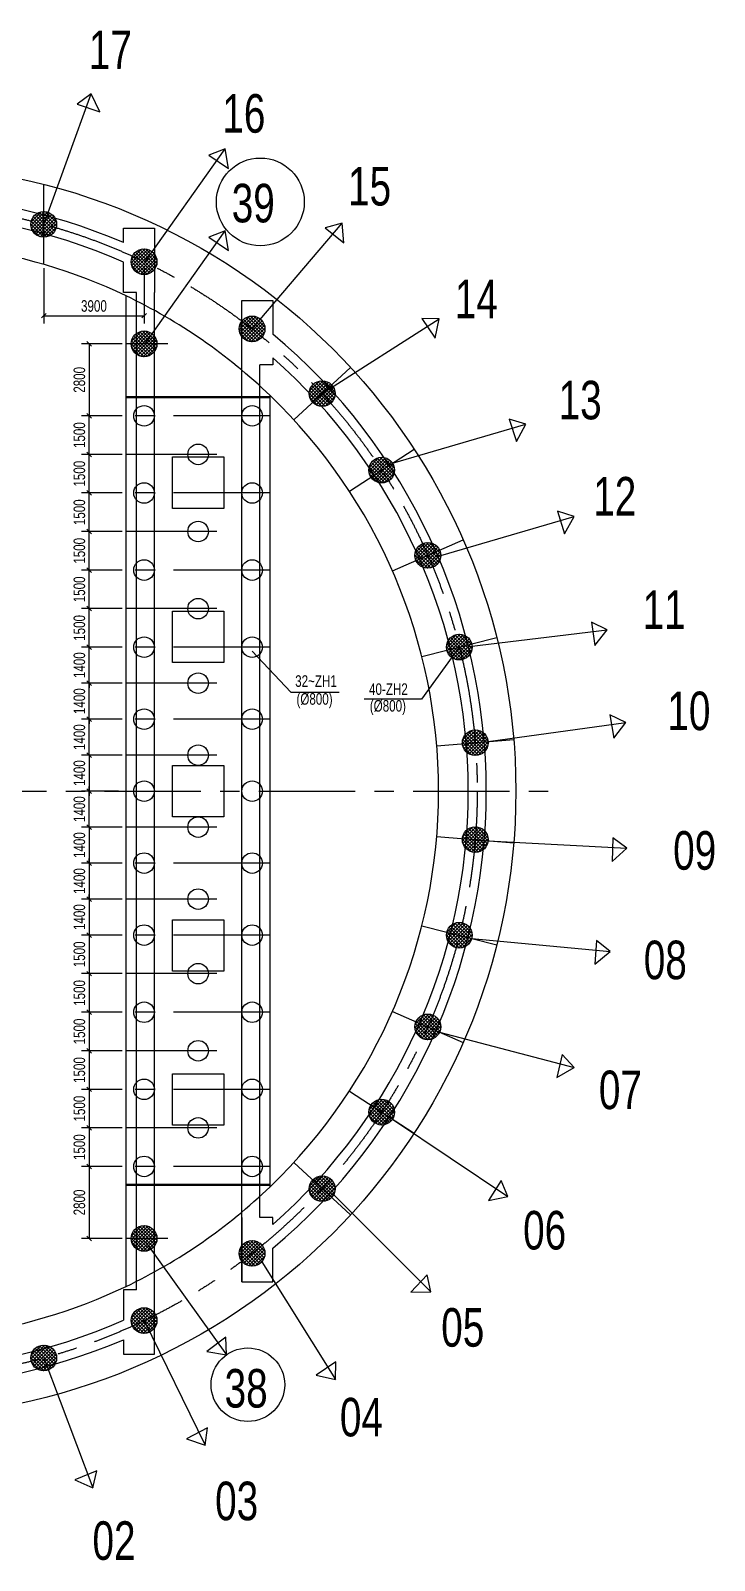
# Model space of a CAD drawing. Extents: x 878294 to 2409453, y -112941 to -40192.
# Drawn here: x 1037102 to 1054821, y -94644 to -54970 of the extents above; entities that cross this region are included whole.
import ezdxf

# ---------------------------------------------------------------- set-up
doc = ezdxf.new("R2010")
doc.units = 0
doc.header["$LTSCALE"] = 2000
doc.header["$MEASUREMENT"] = 0
doc.linetypes.add('CENTER', pattern=[2, 1.25, -0.25, 0.25, -0.25])
doc.layers.get('0').update_dxf_attribs({"linetype": 'CONTINUOUS'})
doc.layers.get('DEFPOINTS').update_dxf_attribs({"linetype": 'CONTINUOUS'})
for name, color, linetype in [('1', 3, 'CONTINUOUS'), ('6', 1, 'CONTINUOUS'), ('S_01', 3, 'CONTINUOUS'), ('S_02', 151, 'CENTER'), ('S_02_AXIS', 151, 'CENTER'), ('S_04', 2, 'CONTINUOUS'), ('S_05_DIMS', 7, 'CONTINUOUS'), ('S_07', 6, 'CONTINUOUS')]:
    doc.layers.add(name, color=color, linetype=linetype)
doc.layers.add('Not print layer', color=11, linetype='CONTINUOUS', plot=False)
doc.styles.add('KS', font='kstxt.shx', dxfattribs={"width": 0.75, "bigfont": 'kshz.shx'})
doc.dimstyles.new('KSDIM1.5', dxfattribs={"dimtxt": 300, "dimasz": 120, "dimexe": 200, "dimexo": 100, "dimgap": 100, "dimtad": 1, "dimdec": 0, "dimlfac": 1.5, "dimzin": 14, "dimdsep": 46, "dimtxsty": 'KS', "dimblk": 'ARCHTICK', "dimblk1": 'OBLIQUE', "dimblk2": 'OBLIQUE', "dimsah": 1, "dimcen": -900, "dimclrd": 7, "dimclre": 7, "dimclrt": 2, "dimadec": 0, "dimazin": 0, "dimtfac": 1, "dimtdec": 0, "dimtix": 1, "dimtmove": 2, "dimatfit": 2, "dimfxl": 200, "dimtolj": 1, "dimtzin": 14, "dimlwd": -3, "dimarcsym": 0})

# ---------------------------------------------------------------- blocks, each defined once
blk = doc.blocks.new('_Oblique')
at = {"color": 0, "linetype": 'ByBlock', "lineweight": -2}
blk.add_line((-0.5, -0.5), (0.5, 0.5), dxfattribs=at)
blk = doc.blocks.new('*D191')
at = {"layer": 'DEFPOINTS', "color": 0, "transparency": 16777216}
for p in [(1039576, -63094), (1038617, -64961), (1039576, -64961)]:
    blk.add_point(p, dxfattribs=at)
at = {"layer": 'S_05_DIMS', "color": 7, "lineweight": -2, "transparency": 16777216}
for p, q in [((1039476, -63094), (1038417, -63094)), ((1039476, -64961), (1038417, -64961))]:
    blk.add_line(p, q, dxfattribs=at)
at = {"layer": 'S_05_DIMS', "color": 7, "lineweight": -3, "transparency": 16777216}
blk.add_line((1038617, -63094), (1038617, -64961), dxfattribs=at)
at = {"layer": 'S_05_DIMS', "color": 7, "lineweight": -3, "transparency": 16777216, "xscale": 120, "yscale": 120, "zscale": 120}
for p, rotation in [((1038617, -63094), 90), ((1038617, -64961), 270)]:
    blk.add_blockref('_Oblique', p, dxfattribs=dict(at, rotation=rotation))
at = {"layer": 'S_05_DIMS', "color": 2, "transparency": 16777216, "insert": (1038367, -64027), "char_height": 300, "attachment_point": 5, "rotation": 90, "style": 'KS'}
blk.add_mtext('\\A1;2800', dxfattribs=at)
blk = doc.blocks.new('_ArchTick')
at = {"color": 0, "linetype": 'ByBlock', "const_width": 0.3}
blk.add_lwpolyline([(-0.5, -0.5), (0.5, 0.5)], dxfattribs=at)
blk = doc.blocks.new('*D192')
at = {"layer": 'DEFPOINTS', "color": 0, "transparency": 16777216}
for p in [(1039576, -84427), (1038617, -86294), (1039576, -86294)]:
    blk.add_point(p, dxfattribs=at)
at = {"layer": 'S_05_DIMS', "color": 7, "lineweight": -2, "transparency": 16777216}
for p, q in [((1039476, -84427), (1038417, -84427)), ((1039476, -86294), (1038417, -86294))]:
    blk.add_line(p, q, dxfattribs=at)
at = {"layer": 'S_05_DIMS', "color": 7, "lineweight": -3, "transparency": 16777216}
blk.add_line((1038617, -84427), (1038617, -86294), dxfattribs=at)
at = {"layer": 'S_05_DIMS', "color": 7, "lineweight": -3, "transparency": 16777216, "xscale": 120, "yscale": 120, "zscale": 120}
for p, rotation in [((1038617, -84427), 90), ((1038617, -86294), 270)]:
    blk.add_blockref('_Oblique', p, dxfattribs=dict(at, rotation=rotation))
at = {"layer": 'S_05_DIMS', "color": 2, "transparency": 16777216, "insert": (1038367, -85361), "char_height": 300, "attachment_point": 5, "rotation": 90, "style": 'KS'}
blk.add_mtext('\\A1;2800', dxfattribs=at)
blk = doc.blocks.new('*D193')
at = {"layer": 'DEFPOINTS', "color": 0, "transparency": 16777216}
for p in [(1038617, -74694), (1039476, -74694), (1039576, -75627)]:
    blk.add_point(p, dxfattribs=at)
at = {"layer": 'S_05_DIMS', "color": 7, "lineweight": -3, "transparency": 16777216}
for p, q in [((1038617, -74694), (1038617, -74574)), ((1038617, -75627), (1038617, -74694)), ((1038617, -75627), (1038617, -75747))]:
    blk.add_line(p, q, dxfattribs=at)
at = {"layer": 'S_05_DIMS', "color": 7, "lineweight": -2, "transparency": 16777216}
for p, q in [((1039376, -74694), (1038417, -74694)), ((1039476, -75627), (1038417, -75627))]:
    blk.add_line(p, q, dxfattribs=at)
at = {"layer": 'S_05_DIMS', "color": 7, "lineweight": -3, "transparency": 16777216, "xscale": 120, "yscale": 120, "zscale": 120}
for p, rotation in [((1038617, -74694), 270), ((1038617, -75627), 90)]:
    blk.add_blockref('_Oblique', p, dxfattribs=dict(at, rotation=rotation))
at = {"layer": 'S_05_DIMS', "color": 2, "transparency": 16777216, "insert": (1038367, -75161), "char_height": 300, "attachment_point": 5, "rotation": 90, "style": 'KS'}
blk.add_mtext('\\A1;1400', dxfattribs=at)
blk = doc.blocks.new('*D194')
at = {"layer": 'DEFPOINTS', "color": 0, "transparency": 16777216}
for p in [(1039576, -75627), (1038617, -76561), (1039576, -76561)]:
    blk.add_point(p, dxfattribs=at)
at = {"layer": 'S_05_DIMS', "color": 7, "lineweight": -2, "transparency": 16777216}
for p, q in [((1039476, -75627), (1038417, -75627)), ((1039476, -76561), (1038417, -76561))]:
    blk.add_line(p, q, dxfattribs=at)
at = {"layer": 'S_05_DIMS', "color": 7, "lineweight": -3, "transparency": 16777216}
for p, q in [((1038617, -75627), (1038617, -75507)), ((1038617, -75627), (1038617, -76561)), ((1038617, -76561), (1038617, -76681))]:
    blk.add_line(p, q, dxfattribs=at)
at = {"layer": 'S_05_DIMS', "color": 7, "lineweight": -3, "transparency": 16777216, "xscale": 120, "yscale": 120, "zscale": 120}
for p, rotation in [((1038617, -75627), 270), ((1038617, -76561), 90)]:
    blk.add_blockref('_Oblique', p, dxfattribs=dict(at, rotation=rotation))
at = {"layer": 'S_05_DIMS', "color": 2, "transparency": 16777216, "insert": (1038367, -76094), "char_height": 300, "attachment_point": 5, "rotation": 90, "style": 'KS'}
blk.add_mtext('\\A1;1400', dxfattribs=at)
blk = doc.blocks.new('*D195')
at = {"layer": 'DEFPOINTS', "color": 0, "transparency": 16777216}
for p in [(1039576, -76561), (1038617, -77494), (1039576, -77494)]:
    blk.add_point(p, dxfattribs=at)
at = {"layer": 'S_05_DIMS', "color": 7, "lineweight": -2, "transparency": 16777216}
for p, q in [((1039476, -76561), (1038417, -76561)), ((1039476, -77494), (1038417, -77494))]:
    blk.add_line(p, q, dxfattribs=at)
at = {"layer": 'S_05_DIMS', "color": 7, "lineweight": -3, "transparency": 16777216}
for p, q in [((1038617, -76561), (1038617, -76441)), ((1038617, -76561), (1038617, -77494)), ((1038617, -77494), (1038617, -77614))]:
    blk.add_line(p, q, dxfattribs=at)
at = {"layer": 'S_05_DIMS', "color": 7, "lineweight": -3, "transparency": 16777216, "xscale": 120, "yscale": 120, "zscale": 120}
for p, rotation in [((1038617, -76561), 270), ((1038617, -77494), 90)]:
    blk.add_blockref('_Oblique', p, dxfattribs=dict(at, rotation=rotation))
at = {"layer": 'S_05_DIMS', "color": 2, "transparency": 16777216, "insert": (1038367, -77027), "char_height": 300, "attachment_point": 5, "rotation": 90, "style": 'KS'}
blk.add_mtext('\\A1;1400', dxfattribs=at)
blk = doc.blocks.new('*D196')
at = {"layer": 'DEFPOINTS', "color": 0, "transparency": 16777216}
for p in [(1039576, -77494), (1038617, -78427), (1039576, -78427)]:
    blk.add_point(p, dxfattribs=at)
at = {"layer": 'S_05_DIMS', "color": 7, "lineweight": -2, "transparency": 16777216}
for p, q in [((1039476, -77494), (1038417, -77494)), ((1039476, -78427), (1038417, -78427))]:
    blk.add_line(p, q, dxfattribs=at)
at = {"layer": 'S_05_DIMS', "color": 7, "lineweight": -3, "transparency": 16777216}
for p, q in [((1038617, -77494), (1038617, -77374)), ((1038617, -77494), (1038617, -78427)), ((1038617, -78427), (1038617, -78547))]:
    blk.add_line(p, q, dxfattribs=at)
at = {"layer": 'S_05_DIMS', "color": 7, "lineweight": -3, "transparency": 16777216, "xscale": 120, "yscale": 120, "zscale": 120}
for p, rotation in [((1038617, -77494), 270), ((1038617, -78427), 90)]:
    blk.add_blockref('_Oblique', p, dxfattribs=dict(at, rotation=rotation))
at = {"layer": 'S_05_DIMS', "color": 2, "transparency": 16777216, "insert": (1038367, -77961), "char_height": 300, "attachment_point": 5, "rotation": 90, "style": 'KS'}
blk.add_mtext('\\A1;1400', dxfattribs=at)
blk = doc.blocks.new('*D197')
at = {"layer": 'DEFPOINTS', "color": 0, "transparency": 16777216}
for p in [(1039576, -78427), (1038617, -79427), (1039576, -79427)]:
    blk.add_point(p, dxfattribs=at)
at = {"layer": 'S_05_DIMS', "color": 7, "lineweight": -2, "transparency": 16777216}
for p, q in [((1039476, -78427), (1038417, -78427)), ((1039476, -79427), (1038417, -79427))]:
    blk.add_line(p, q, dxfattribs=at)
at = {"layer": 'S_05_DIMS', "color": 7, "lineweight": -3, "transparency": 16777216}
blk.add_line((1038617, -78427), (1038617, -79427), dxfattribs=at)
at = {"layer": 'S_05_DIMS', "color": 7, "lineweight": -3, "transparency": 16777216, "xscale": 120, "yscale": 120, "zscale": 120}
for p, rotation in [((1038617, -78427), 90), ((1038617, -79427), 270)]:
    blk.add_blockref('_Oblique', p, dxfattribs=dict(at, rotation=rotation))
at = {"layer": 'S_05_DIMS', "color": 2, "transparency": 16777216, "insert": (1038367, -78927), "char_height": 300, "attachment_point": 5, "rotation": 90, "style": 'KS'}
blk.add_mtext('\\A1;1500', dxfattribs=at)
blk = doc.blocks.new('*D198')
at = {"layer": 'DEFPOINTS', "color": 0, "transparency": 16777216}
for p in [(1039576, -79427), (1038617, -80427), (1039576, -80427)]:
    blk.add_point(p, dxfattribs=at)
at = {"layer": 'S_05_DIMS', "color": 7, "lineweight": -2, "transparency": 16777216}
for p, q in [((1039476, -79427), (1038417, -79427)), ((1039476, -80427), (1038417, -80427))]:
    blk.add_line(p, q, dxfattribs=at)
at = {"layer": 'S_05_DIMS', "color": 7, "lineweight": -3, "transparency": 16777216}
blk.add_line((1038617, -79427), (1038617, -80427), dxfattribs=at)
at = {"layer": 'S_05_DIMS', "color": 7, "lineweight": -3, "transparency": 16777216, "xscale": 120, "yscale": 120, "zscale": 120}
for p, rotation in [((1038617, -79427), 90), ((1038617, -80427), 270)]:
    blk.add_blockref('_Oblique', p, dxfattribs=dict(at, rotation=rotation))
at = {"layer": 'S_05_DIMS', "color": 2, "transparency": 16777216, "insert": (1038367, -79927), "char_height": 300, "attachment_point": 5, "rotation": 90, "style": 'KS'}
blk.add_mtext('\\A1;1500', dxfattribs=at)
blk = doc.blocks.new('*D199')
at = {"layer": 'DEFPOINTS', "color": 0, "transparency": 16777216}
for p in [(1039576, -80427), (1038617, -81427), (1039576, -81427)]:
    blk.add_point(p, dxfattribs=at)
at = {"layer": 'S_05_DIMS', "color": 7, "lineweight": -2, "transparency": 16777216}
for p, q in [((1039476, -80427), (1038417, -80427)), ((1039476, -81427), (1038417, -81427))]:
    blk.add_line(p, q, dxfattribs=at)
at = {"layer": 'S_05_DIMS', "color": 7, "lineweight": -3, "transparency": 16777216}
blk.add_line((1038617, -80427), (1038617, -81427), dxfattribs=at)
at = {"layer": 'S_05_DIMS', "color": 7, "lineweight": -3, "transparency": 16777216, "xscale": 120, "yscale": 120, "zscale": 120}
for p, rotation in [((1038617, -80427), 90), ((1038617, -81427), 270)]:
    blk.add_blockref('_Oblique', p, dxfattribs=dict(at, rotation=rotation))
at = {"layer": 'S_05_DIMS', "color": 2, "transparency": 16777216, "insert": (1038367, -80927), "char_height": 300, "attachment_point": 5, "rotation": 90, "style": 'KS'}
blk.add_mtext('\\A1;1500', dxfattribs=at)
blk = doc.blocks.new('*D200')
at = {"layer": 'DEFPOINTS', "color": 0, "transparency": 16777216}
for p in [(1039576, -81427), (1038617, -82427), (1039576, -82427)]:
    blk.add_point(p, dxfattribs=at)
at = {"layer": 'S_05_DIMS', "color": 7, "lineweight": -2, "transparency": 16777216}
for p, q in [((1039476, -81427), (1038417, -81427)), ((1039476, -82427), (1038417, -82427))]:
    blk.add_line(p, q, dxfattribs=at)
at = {"layer": 'S_05_DIMS', "color": 7, "lineweight": -3, "transparency": 16777216}
blk.add_line((1038617, -81427), (1038617, -82427), dxfattribs=at)
at = {"layer": 'S_05_DIMS', "color": 7, "lineweight": -3, "transparency": 16777216, "xscale": 120, "yscale": 120, "zscale": 120}
for p, rotation in [((1038617, -81427), 90), ((1038617, -82427), 270)]:
    blk.add_blockref('_Oblique', p, dxfattribs=dict(at, rotation=rotation))
at = {"layer": 'S_05_DIMS', "color": 2, "transparency": 16777216, "insert": (1038367, -81927), "char_height": 300, "attachment_point": 5, "rotation": 90, "style": 'KS'}
blk.add_mtext('\\A1;1500', dxfattribs=at)
blk = doc.blocks.new('*D201')
at = {"layer": 'DEFPOINTS', "color": 0, "transparency": 16777216}
for p in [(1039576, -82427), (1038617, -83427), (1039576, -83427)]:
    blk.add_point(p, dxfattribs=at)
at = {"layer": 'S_05_DIMS', "color": 7, "lineweight": -2, "transparency": 16777216}
for p, q in [((1039476, -82427), (1038417, -82427)), ((1039476, -83427), (1038417, -83427))]:
    blk.add_line(p, q, dxfattribs=at)
at = {"layer": 'S_05_DIMS', "color": 7, "lineweight": -3, "transparency": 16777216}
blk.add_line((1038617, -82427), (1038617, -83427), dxfattribs=at)
at = {"layer": 'S_05_DIMS', "color": 7, "lineweight": -3, "transparency": 16777216, "xscale": 120, "yscale": 120, "zscale": 120}
for p, rotation in [((1038617, -82427), 90), ((1038617, -83427), 270)]:
    blk.add_blockref('_Oblique', p, dxfattribs=dict(at, rotation=rotation))
at = {"layer": 'S_05_DIMS', "color": 2, "transparency": 16777216, "insert": (1038367, -82927), "char_height": 300, "attachment_point": 5, "rotation": 90, "style": 'KS'}
blk.add_mtext('\\A1;1500', dxfattribs=at)
blk = doc.blocks.new('*D202')
at = {"layer": 'DEFPOINTS', "color": 0, "transparency": 16777216}
for p in [(1039576, -83427), (1038617, -84427), (1039576, -84427)]:
    blk.add_point(p, dxfattribs=at)
at = {"layer": 'S_05_DIMS', "color": 7, "lineweight": -2, "transparency": 16777216}
for p, q in [((1039476, -83427), (1038417, -83427)), ((1039476, -84427), (1038417, -84427))]:
    blk.add_line(p, q, dxfattribs=at)
at = {"layer": 'S_05_DIMS', "color": 7, "lineweight": -3, "transparency": 16777216}
blk.add_line((1038617, -83427), (1038617, -84427), dxfattribs=at)
at = {"layer": 'S_05_DIMS', "color": 7, "lineweight": -3, "transparency": 16777216, "xscale": 120, "yscale": 120, "zscale": 120}
for p, rotation in [((1038617, -83427), 90), ((1038617, -84427), 270)]:
    blk.add_blockref('_Oblique', p, dxfattribs=dict(at, rotation=rotation))
at = {"layer": 'S_05_DIMS', "color": 2, "transparency": 16777216, "insert": (1038367, -83927), "char_height": 300, "attachment_point": 5, "rotation": 90, "style": 'KS'}
blk.add_mtext('\\A1;1500', dxfattribs=at)
blk = doc.blocks.new('*D150')
at = {"layer": 'DEFPOINTS', "color": 0, "transparency": 16777216}
for p in [(1039576, -73761), (1038617, -74694), (1039476, -74694)]:
    blk.add_point(p, dxfattribs=at)
at = {"layer": 'S_05_DIMS', "color": 7, "lineweight": -2, "transparency": 16777216}
for p, q in [((1039476, -73761), (1038417, -73761)), ((1039376, -74694), (1038417, -74694))]:
    blk.add_line(p, q, dxfattribs=at)
at = {"layer": 'S_05_DIMS', "color": 7, "lineweight": -3, "transparency": 16777216}
for p, q in [((1038617, -73761), (1038617, -73641)), ((1038617, -73761), (1038617, -74694)), ((1038617, -74694), (1038617, -74814))]:
    blk.add_line(p, q, dxfattribs=at)
at = {"layer": 'S_05_DIMS', "color": 7, "lineweight": -3, "transparency": 16777216, "xscale": 120, "yscale": 120, "zscale": 120}
for p, rotation in [((1038617, -73761), 270), ((1038617, -74694), 90)]:
    blk.add_blockref('_Oblique', p, dxfattribs=dict(at, rotation=rotation))
at = {"layer": 'S_05_DIMS', "color": 2, "transparency": 16777216, "insert": (1038367, -74227), "char_height": 300, "attachment_point": 5, "rotation": 90, "style": 'KS'}
blk.add_mtext('\\A1;1400', dxfattribs=at)
blk = doc.blocks.new('*D151')
at = {"layer": 'DEFPOINTS', "color": 0, "transparency": 16777216}
for p in [(1038617, -72827), (1039576, -72827), (1039576, -73761)]:
    blk.add_point(p, dxfattribs=at)
at = {"layer": 'S_05_DIMS', "color": 7, "lineweight": -2, "transparency": 16777216}
for p, q in [((1039476, -72827), (1038417, -72827)), ((1039476, -73761), (1038417, -73761))]:
    blk.add_line(p, q, dxfattribs=at)
at = {"layer": 'S_05_DIMS', "color": 7, "lineweight": -3, "transparency": 16777216}
for p, q in [((1038617, -72827), (1038617, -72707)), ((1038617, -73761), (1038617, -72827)), ((1038617, -73761), (1038617, -73881))]:
    blk.add_line(p, q, dxfattribs=at)
at = {"layer": 'S_05_DIMS', "color": 7, "lineweight": -3, "transparency": 16777216, "xscale": 120, "yscale": 120, "zscale": 120}
for p, rotation in [((1038617, -72827), 270), ((1038617, -73761), 90)]:
    blk.add_blockref('_Oblique', p, dxfattribs=dict(at, rotation=rotation))
at = {"layer": 'S_05_DIMS', "color": 2, "transparency": 16777216, "insert": (1038367, -73294), "char_height": 300, "attachment_point": 5, "rotation": 90, "style": 'KS'}
blk.add_mtext('\\A1;1400', dxfattribs=at)
blk = doc.blocks.new('*D152')
at = {"layer": 'DEFPOINTS', "color": 0, "transparency": 16777216}
for p in [(1038617, -71894), (1039576, -71894), (1039576, -72827)]:
    blk.add_point(p, dxfattribs=at)
at = {"layer": 'S_05_DIMS', "color": 7, "lineweight": -3, "transparency": 16777216}
for p, q in [((1038617, -71894), (1038617, -71774)), ((1038617, -72827), (1038617, -71894)), ((1038617, -72827), (1038617, -72947))]:
    blk.add_line(p, q, dxfattribs=at)
at = {"layer": 'S_05_DIMS', "color": 7, "lineweight": -2, "transparency": 16777216}
for p, q in [((1039476, -71894), (1038417, -71894)), ((1039476, -72827), (1038417, -72827))]:
    blk.add_line(p, q, dxfattribs=at)
at = {"layer": 'S_05_DIMS', "color": 7, "lineweight": -3, "transparency": 16777216, "xscale": 120, "yscale": 120, "zscale": 120}
for p, rotation in [((1038617, -71894), 270), ((1038617, -72827), 90)]:
    blk.add_blockref('_Oblique', p, dxfattribs=dict(at, rotation=rotation))
at = {"layer": 'S_05_DIMS', "color": 2, "transparency": 16777216, "insert": (1038367, -72361), "char_height": 300, "attachment_point": 5, "rotation": 90, "style": 'KS'}
blk.add_mtext('\\A1;1400', dxfattribs=at)
blk = doc.blocks.new('*D153')
at = {"layer": 'DEFPOINTS', "color": 0, "transparency": 16777216}
for p in [(1038617, -70961), (1039576, -70961), (1039576, -71894)]:
    blk.add_point(p, dxfattribs=at)
at = {"layer": 'S_05_DIMS', "color": 7, "lineweight": -2, "transparency": 16777216}
for p, q in [((1039476, -70961), (1038417, -70961)), ((1039476, -71894), (1038417, -71894))]:
    blk.add_line(p, q, dxfattribs=at)
at = {"layer": 'S_05_DIMS', "color": 7, "lineweight": -3, "transparency": 16777216}
for p, q in [((1038617, -70961), (1038617, -70841)), ((1038617, -71894), (1038617, -70961)), ((1038617, -71894), (1038617, -72014))]:
    blk.add_line(p, q, dxfattribs=at)
at = {"layer": 'S_05_DIMS', "color": 7, "lineweight": -3, "transparency": 16777216, "xscale": 120, "yscale": 120, "zscale": 120}
for p, rotation in [((1038617, -70961), 270), ((1038617, -71894), 90)]:
    blk.add_blockref('_Oblique', p, dxfattribs=dict(at, rotation=rotation))
at = {"layer": 'S_05_DIMS', "color": 2, "transparency": 16777216, "insert": (1038367, -71427), "char_height": 300, "attachment_point": 5, "rotation": 90, "style": 'KS'}
blk.add_mtext('\\A1;1400', dxfattribs=at)
blk = doc.blocks.new('*D154')
at = {"layer": 'DEFPOINTS', "color": 0, "transparency": 16777216}
for p in [(1038617, -69961), (1039576, -69961), (1039576, -70961)]:
    blk.add_point(p, dxfattribs=at)
at = {"layer": 'S_05_DIMS', "color": 7, "lineweight": -2, "transparency": 16777216}
for p, q in [((1039476, -69961), (1038417, -69961)), ((1039476, -70961), (1038417, -70961))]:
    blk.add_line(p, q, dxfattribs=at)
at = {"layer": 'S_05_DIMS', "color": 7, "lineweight": -3, "transparency": 16777216}
blk.add_line((1038617, -70961), (1038617, -69961), dxfattribs=at)
at = {"layer": 'S_05_DIMS', "color": 7, "lineweight": -3, "transparency": 16777216, "xscale": 120, "yscale": 120, "zscale": 120}
for p, rotation in [((1038617, -69961), 90), ((1038617, -70961), 270)]:
    blk.add_blockref('_Oblique', p, dxfattribs=dict(at, rotation=rotation))
at = {"layer": 'S_05_DIMS', "color": 2, "transparency": 16777216, "insert": (1038367, -70461), "char_height": 300, "attachment_point": 5, "rotation": 90, "style": 'KS'}
blk.add_mtext('\\A1;1500', dxfattribs=at)
blk = doc.blocks.new('*D155')
at = {"layer": 'DEFPOINTS', "color": 0, "transparency": 16777216}
for p in [(1038617, -68961), (1039576, -68961), (1039576, -69961)]:
    blk.add_point(p, dxfattribs=at)
at = {"layer": 'S_05_DIMS', "color": 7, "lineweight": -2, "transparency": 16777216}
for p, q in [((1039476, -68961), (1038417, -68961)), ((1039476, -69961), (1038417, -69961))]:
    blk.add_line(p, q, dxfattribs=at)
at = {"layer": 'S_05_DIMS', "color": 7, "lineweight": -3, "transparency": 16777216}
blk.add_line((1038617, -69961), (1038617, -68961), dxfattribs=at)
at = {"layer": 'S_05_DIMS', "color": 7, "lineweight": -3, "transparency": 16777216, "xscale": 120, "yscale": 120, "zscale": 120}
for p, rotation in [((1038617, -68961), 90), ((1038617, -69961), 270)]:
    blk.add_blockref('_Oblique', p, dxfattribs=dict(at, rotation=rotation))
at = {"layer": 'S_05_DIMS', "color": 2, "transparency": 16777216, "insert": (1038367, -69461), "char_height": 300, "attachment_point": 5, "rotation": 90, "style": 'KS'}
blk.add_mtext('\\A1;1500', dxfattribs=at)
blk = doc.blocks.new('*D156')
at = {"layer": 'DEFPOINTS', "color": 0, "transparency": 16777216}
for p in [(1038617, -67961), (1039576, -67961), (1039576, -68961)]:
    blk.add_point(p, dxfattribs=at)
at = {"layer": 'S_05_DIMS', "color": 7, "lineweight": -2, "transparency": 16777216}
for p, q in [((1039476, -67961), (1038417, -67961)), ((1039476, -68961), (1038417, -68961))]:
    blk.add_line(p, q, dxfattribs=at)
at = {"layer": 'S_05_DIMS', "color": 7, "lineweight": -3, "transparency": 16777216}
blk.add_line((1038617, -68961), (1038617, -67961), dxfattribs=at)
at = {"layer": 'S_05_DIMS', "color": 7, "lineweight": -3, "transparency": 16777216, "xscale": 120, "yscale": 120, "zscale": 120}
for p, rotation in [((1038617, -67961), 90), ((1038617, -68961), 270)]:
    blk.add_blockref('_Oblique', p, dxfattribs=dict(at, rotation=rotation))
at = {"layer": 'S_05_DIMS', "color": 2, "transparency": 16777216, "insert": (1038367, -68461), "char_height": 300, "attachment_point": 5, "rotation": 90, "style": 'KS'}
blk.add_mtext('\\A1;1500', dxfattribs=at)
blk = doc.blocks.new('*D157')
at = {"layer": 'DEFPOINTS', "color": 0, "transparency": 16777216}
for p in [(1038617, -66961), (1039576, -66961), (1039576, -67961)]:
    blk.add_point(p, dxfattribs=at)
at = {"layer": 'S_05_DIMS', "color": 7, "lineweight": -2, "transparency": 16777216}
for p, q in [((1039476, -66961), (1038417, -66961)), ((1039476, -67961), (1038417, -67961))]:
    blk.add_line(p, q, dxfattribs=at)
at = {"layer": 'S_05_DIMS', "color": 7, "lineweight": -3, "transparency": 16777216}
blk.add_line((1038617, -67961), (1038617, -66961), dxfattribs=at)
at = {"layer": 'S_05_DIMS', "color": 7, "lineweight": -3, "transparency": 16777216, "xscale": 120, "yscale": 120, "zscale": 120}
for p, rotation in [((1038617, -66961), 90), ((1038617, -67961), 270)]:
    blk.add_blockref('_Oblique', p, dxfattribs=dict(at, rotation=rotation))
at = {"layer": 'S_05_DIMS', "color": 2, "transparency": 16777216, "insert": (1038367, -67461), "char_height": 300, "attachment_point": 5, "rotation": 90, "style": 'KS'}
blk.add_mtext('\\A1;1500', dxfattribs=at)
blk = doc.blocks.new('*D158')
at = {"layer": 'DEFPOINTS', "color": 0, "transparency": 16777216}
for p in [(1038617, -65961), (1039576, -65961), (1039576, -66961)]:
    blk.add_point(p, dxfattribs=at)
at = {"layer": 'S_05_DIMS', "color": 7, "lineweight": -2, "transparency": 16777216}
for p, q in [((1039476, -65961), (1038417, -65961)), ((1039476, -66961), (1038417, -66961))]:
    blk.add_line(p, q, dxfattribs=at)
at = {"layer": 'S_05_DIMS', "color": 7, "lineweight": -3, "transparency": 16777216}
blk.add_line((1038617, -66961), (1038617, -65961), dxfattribs=at)
at = {"layer": 'S_05_DIMS', "color": 7, "lineweight": -3, "transparency": 16777216, "xscale": 120, "yscale": 120, "zscale": 120}
for p, rotation in [((1038617, -65961), 90), ((1038617, -66961), 270)]:
    blk.add_blockref('_Oblique', p, dxfattribs=dict(at, rotation=rotation))
at = {"layer": 'S_05_DIMS', "color": 2, "transparency": 16777216, "insert": (1038367, -66461), "char_height": 300, "attachment_point": 5, "rotation": 90, "style": 'KS'}
blk.add_mtext('\\A1;1500', dxfattribs=at)
blk = doc.blocks.new('*D159')
at = {"layer": 'DEFPOINTS', "color": 0, "transparency": 16777216}
for p in [(1038617, -64961), (1039576, -64961), (1039576, -65961)]:
    blk.add_point(p, dxfattribs=at)
at = {"layer": 'S_05_DIMS', "color": 7, "lineweight": -2, "transparency": 16777216}
for p, q in [((1039476, -64961), (1038417, -64961)), ((1039476, -65961), (1038417, -65961))]:
    blk.add_line(p, q, dxfattribs=at)
at = {"layer": 'S_05_DIMS', "color": 7, "lineweight": -3, "transparency": 16777216}
blk.add_line((1038617, -65961), (1038617, -64961), dxfattribs=at)
at = {"layer": 'S_05_DIMS', "color": 7, "lineweight": -3, "transparency": 16777216, "xscale": 120, "yscale": 120, "zscale": 120}
for p, rotation in [((1038617, -64961), 90), ((1038617, -65961), 270)]:
    blk.add_blockref('_Oblique', p, dxfattribs=dict(at, rotation=rotation))
at = {"layer": 'S_05_DIMS', "color": 2, "transparency": 16777216, "insert": (1038367, -65461), "char_height": 300, "attachment_point": 5, "rotation": 90, "style": 'KS'}
blk.add_mtext('\\A1;1500', dxfattribs=at)
blk = doc.blocks.new('*D161')
at = {"layer": 'DEFPOINTS', "color": 0, "transparency": 16777216}
for p in [(1037443, -61034), (1040043, -61034), (1040043, -62363)]:
    blk.add_point(p, dxfattribs=at)
at = {"layer": 'S_05_DIMS', "color": 7, "lineweight": -2, "transparency": 16777216}
for p, q in [((1037443, -61134), (1037443, -62563)), ((1040043, -61134), (1040043, -62563))]:
    blk.add_line(p, q, dxfattribs=at)
at = {"layer": 'S_05_DIMS', "color": 7, "lineweight": -3, "transparency": 16777216}
blk.add_line((1037443, -62363), (1040043, -62363), dxfattribs=at)
at = {"layer": 'S_05_DIMS', "color": 7, "lineweight": -3, "transparency": 16777216, "xscale": 120, "yscale": 120, "zscale": 120, "rotation": 180}
blk.add_blockref('_Oblique', (1037443, -62363), dxfattribs=at)
at = {"layer": 'S_05_DIMS', "color": 7, "lineweight": -3, "transparency": 16777216, "xscale": 120, "yscale": 120, "zscale": 120}
blk.add_blockref('_Oblique', (1040043, -62363), dxfattribs=at)
at = {"layer": 'S_05_DIMS', "color": 2, "transparency": 16777216, "insert": (1038743, -62113), "char_height": 300, "attachment_point": 5, "style": 'KS'}
blk.add_mtext('\\A1;3900', dxfattribs=at)

msp = doc.modelspace()

# ---------------------------------------------------------------- hatches: boundary and pattern name
at = {"layer": 'S_07'}
h = msp.add_hatch(dxfattribs=at)
h.set_pattern_fill('ANSI37', color=256, scale=500, style=0)
h.set_pattern_definition([(45, (432856.857, 3232.97), (-44.194174, 44.194174), []), (135, (432856.857, 3232.97), (-44.194174, -44.194174), [])])
edge = h.paths.add_edge_path()
edge.add_arc((1037442.52, -59997.65), 333.33, 0, 360)
h = msp.add_hatch(dxfattribs=at)
h.set_pattern_fill('ANSI37', color=256, scale=500, style=0)
h.set_pattern_definition([(45, (435456.857, 2266.04), (-44.194174, 44.194174), []), (135, (435456.857, 2266.04), (-44.194174, -44.194174), [])])
edge = h.paths.add_edge_path()
edge.add_arc((1040042.52, -60964.58), 333.33, 0, 360)
h = msp.add_hatch(dxfattribs=at)
h.set_pattern_fill('ANSI37', color=256, scale=500, style=0)
h.set_pattern_definition([(45, (438256.857, 523.97), (-44.194174, 44.194174), []), (135, (438256.857, 523.97), (-44.194174, -44.194174), [])])
edge = h.paths.add_edge_path()
edge.add_arc((1042842.52, -62706.65), 333.33, 0, 360)
h = msp.add_hatch(dxfattribs=at)
h.set_pattern_fill('ANSI37', color=256, scale=500, style=0)
h.set_pattern_definition([(45, (435456.857, 136.71), (-44.194174, 44.194174), []), (135, (435456.857, 136.71), (-44.194174, -44.194174), [])])
edge = h.paths.add_edge_path()
edge.add_arc((1040042.52, -63093.91), 333.33, 0, 360)
h = msp.add_hatch(dxfattribs=at)
h.set_pattern_fill('ANSI37', color=256, scale=500, style=0)
h.set_pattern_definition([(45, (440071.52, -1153.79), (-44.194174, 44.194174), []), (135, (440071.52, -1153.79), (-44.194174, -44.194174), [])])
edge = h.paths.add_edge_path()
edge.add_arc((1044657.18, -64384.41), 333.33, 0, 360)
h = msp.add_hatch(dxfattribs=at)
h.set_pattern_fill('ANSI37', color=256, scale=500, style=0)
h.set_pattern_definition([(45, (441614.173, -3138.31), (-44.194174, 44.194174), []), (135, (441614.173, -3138.31), (-44.194174, -44.194174), [])])
edge = h.paths.add_edge_path()
edge.add_arc((1046199.84, -66368.93), 333.33, 0, 360)
h = msp.add_hatch(dxfattribs=at)
h.set_pattern_fill('ANSI37', color=256, scale=500, style=0)
h.set_pattern_definition([(45, (442809.49, -5349.49), (-44.194174, 44.194174), []), (135, (442809.49, -5349.49), (-44.194174, -44.194174), [])])
edge = h.paths.add_edge_path()
edge.add_arc((1047395.15, -68580.11), 333.33, 0, 360)
h = msp.add_hatch(dxfattribs=at)
h.set_pattern_fill('ANSI37', color=256, scale=500, style=0)
h.set_pattern_definition([(45, (443624.916, -7727.13), (-44.194174, 44.194174), []), (135, (443624.916, -7727.13), (-44.194174, -44.194174), [])])
edge = h.paths.add_edge_path()
edge.add_arc((1048210.58, -70957.75), 333.33, 0, 360)
h = msp.add_hatch(dxfattribs=at)
h.set_pattern_fill('ANSI37', color=256, scale=500, style=0)
h.set_pattern_definition([(45, (444038.26, -10206.5), (-44.194174, 44.194174), []), (135, (444038.26, -10206.5), (-44.194174, -44.194174), [])])
edge = h.paths.add_edge_path()
edge.add_arc((1048623.92, -73437.12), 333.33, 0, 360)
h = msp.add_hatch(dxfattribs=at)
h.set_pattern_fill('ANSI37', color=256, scale=500, style=0)
h.set_pattern_definition([(45, (444038.26, -12720.08), (-44.194174, 44.194174), []), (135, (444038.26, -12720.08), (-44.194174, -44.194174), [])])
edge = h.paths.add_edge_path()
edge.add_arc((1048623.92, -75950.7), 333.33, 0, 360)
h = msp.add_hatch(dxfattribs=at)
h.set_pattern_fill('ANSI37', color=256, scale=500, style=0)
h.set_pattern_definition([(45, (443624.916, -15199.45), (-44.194174, 44.194174), []), (135, (443624.916, -15199.45), (-44.194174, -44.194174), [])])
edge = h.paths.add_edge_path()
edge.add_arc((1048210.58, -78430.06), 333.33, 0, 360)
h = msp.add_hatch(dxfattribs=at)
h.set_pattern_fill('ANSI37', color=256, scale=500, style=0)
h.set_pattern_definition([(45, (442809.49, -17577.09), (-44.194174, 44.194174), []), (135, (442809.49, -17577.09), (-44.194174, -44.194174), [])])
edge = h.paths.add_edge_path()
edge.add_arc((1047395.15, -80807.71), 333.33, 0, 360)
h = msp.add_hatch(dxfattribs=at)
h.set_pattern_fill('ANSI37', color=256, scale=500, style=0)
h.set_pattern_definition([(45, (441614.17, -19788.27), (-44.194174, 44.194174), []), (135, (441614.17, -19788.27), (-44.194174, -44.194174), [])])
edge = h.paths.add_edge_path()
edge.add_arc((1046199.84, -83018.89), 333.33, 0, 360)
h = msp.add_hatch(dxfattribs=at)
h.set_pattern_fill('ANSI37', color=256, scale=500, style=0)
h.set_pattern_definition([(45, (440071.52, -21772.79), (-44.194174, 44.194174), []), (135, (440071.52, -21772.79), (-44.194174, -44.194174), [])])
edge = h.paths.add_edge_path()
edge.add_arc((1044657.18, -85003.41), 333.33, 0, 360)
h = msp.add_hatch(dxfattribs=at)
h.set_pattern_fill('ANSI37', color=256, scale=500, style=0)
h.set_pattern_definition([(45, (435456.857, -23063.29), (-44.194174, 44.194174), []), (135, (435456.857, -23063.29), (-44.194174, -44.194174), [])])
edge = h.paths.add_edge_path()
edge.add_arc((1040042.52, -86293.91), 333.33, 0, 360)
h = msp.add_hatch(dxfattribs=at)
h.set_pattern_fill('ANSI37', color=256, scale=500, style=0)
h.set_pattern_definition([(45, (438256.857, -23450.55), (-44.194174, 44.194174), []), (135, (438256.857, -23450.55), (-44.194174, -44.194174), [])])
edge = h.paths.add_edge_path()
edge.add_arc((1042842.52, -86681.17), 333.33, 0, 360)
h = msp.add_hatch(dxfattribs=at)
h.set_pattern_fill('ANSI37', color=256, scale=500, style=0)
h.set_pattern_definition([(45, (435456.857, -25192.62), (-44.194174, 44.194174), []), (135, (435456.857, -25192.62), (-44.194174, -44.194174), [])])
edge = h.paths.add_edge_path()
edge.add_arc((1040042.52, -88423.24), 333.33, 0, 360)
h = msp.add_hatch(dxfattribs=at)
h.set_pattern_fill('ANSI37', color=256, scale=500, style=0)
h.set_pattern_definition([(45, (432856.857, -26162.08), (-44.194174, 44.194174), []), (135, (432856.857, -26162.08), (-44.194174, -44.194174), [])])
edge = h.paths.add_edge_path()
edge.add_arc((1037442.52, -89392.7), 333.33, 0, 360)

# ---------------------------------------------------------------- linework, layer by layer
at = {"layer": '1'}
for centre in [(1044657.18, -64384.41), (1046199.84, -66368.93), (1047395.15, -68580.11), (1048210.58, -70957.75), (1048623.92, -73437.12), (1048623.92, -75950.7), (1048210.58, -78430.06), (1047395.15, -80807.71), (1046199.84, -83018.89), (1044657.18, -85003.41)]:
    msp.add_circle(centre, 333.33, dxfattribs=at)
at = {"layer": '6'}
for centre in [(1040042.52, -64960.57), (1042842.52, -64960.57), (1041442.52, -65960.57), (1040042.52, -66960.57), (1042842.52, -66960.57), (1041442.52, -67960.57), (1040042.52, -68960.57), (1042842.52, -68960.57), (1041442.52, -69960.57), (1040042.52, -70960.57), (1042842.52, -70960.57), (1041442.52, -71893.91), (1040042.52, -72827.24), (1042842.52, -72827.24), (1041442.52, -73760.57), (1040042.52, -74693.91), (1042842.52, -74693.91), (1041442.52, -75627.24), (1040042.52, -76560.57), (1042842.52, -76560.57), (1041442.52, -77493.91), (1040042.52, -78427.24), (1042842.52, -78427.24), (1041442.52, -79427.24), (1040042.52, -80427.24), (1042842.52, -80427.24), (1041442.52, -81427.24), (1040042.52, -82427.24), (1042842.52, -82427.24), (1041442.52, -83427.24), (1040042.52, -84427.24), (1042842.52, -84427.24)]:
    msp.add_circle(centre, 266.67, dxfattribs=at)
at = {"layer": 'Not print layer', "lineweight": -2}
for p, q in [((1039575.86, -87537.97), (1039575.86, -61849.84)), ((1039842.52, -87625.16), (1039842.52, -61762.66)), ((1040309.19, -87625.16), (1040309.19, -61762.66)), ((1042575.86, -87418.9), (1042575.86, -62026.53)), ((1043042.52, -85752.24), (1043042.52, -63635.58)), ((1043309.19, -64467.24), (1039575.86, -64467.24)), ((1043309.19, -64493.91), (1039575.86, -64493.91)), ((1043309.19, -84952.4), (1043309.19, -64435.41)), ((1043309.19, -84893.91), (1039575.86, -84893.91)), ((1043309.19, -84920.57), (1039575.86, -84920.57))]:
    msp.add_line(p, q, dxfattribs=at)
at = {"layer": 'Not print layer'}
for points in [[(1039509.19, -60466.7), (1039509.19, -60095.99), (1040309.19, -60095.99), (1040309.19, -61762.66)], [(1039842.52, -61762.66), (1039509.19, -61762.66), (1039509.19, -60975.47)], [(1042575.86, -63635.58), (1042575.86, -61968.91), (1043375.86, -61968.91), (1043375.86, -62838.67)], [(1043375.86, -63454.29), (1043375.86, -63635.58), (1043042.52, -63635.58)], [(1042575.86, -85752.24), (1042575.86, -87418.9), (1043375.86, -87418.9), (1043375.86, -86549.15)], [(1043375.86, -85933.52), (1043375.86, -85752.24), (1043042.52, -85752.24)], [(1039842.52, -87625.16), (1039509.19, -87625.16), (1039509.19, -88412.35)], [(1039509.19, -88921.11), (1039509.19, -89291.82), (1040309.19, -89291.82), (1040309.19, -87625.16)]]:
    msp.add_lwpolyline(points, dxfattribs=at)
at = {"layer": 'Not print layer', "lineweight": -2}
for points in [[(1042109.19, -67360.57), (1040775.86, -67360.57), (1040775.86, -66027.24), (1042109.19, -66027.24)], [(1042109.19, -71360.57), (1040775.86, -71360.57), (1040775.86, -70027.24), (1042109.19, -70027.24)], [(1042109.19, -75360.57), (1040775.86, -75360.57), (1040775.86, -74027.24), (1042109.19, -74027.24)], [(1042109.19, -79360.57), (1040775.86, -79360.57), (1040775.86, -78027.24), (1042109.19, -78027.24)], [(1042109.19, -83360.57), (1040775.86, -83360.57), (1040775.86, -82027.24), (1042109.19, -82027.24)]]:
    msp.add_lwpolyline(points, close=True, dxfattribs=at)
at = {"layer": 'Not print layer'}
msp.add_circle((1033442.52, -74693.91), 16233.33, dxfattribs=at)
for radius, start, end in [(15466.67, 66.905963, 113.094037), (15000, 66.143682, 113.856318), (14233.33, 64.474462, 82.464091), (14233.33, 46.115376, 64.474462), (15466.67, 309.959157, 50.040843), (15000, 311.469573, 48.530427), (14233.33, 313.884624, 46.115376), (14233.33, 295.525538, 313.884624), (14233.33, 277.535909, 295.525538), (15000, 246.143682, 293.856318), (15466.67, 246.905963, 293.094037)]:
    msp.add_arc((1033442.52, -74693.91), radius, start, end, dxfattribs=at)
at = {"layer": 'S_01'}
for centre in [(1037442.52, -59995.12), (1040042.52, -60964.58), (1042842.52, -62706.65), (1040042.52, -63093.91), (1040042.52, -86293.91), (1042842.52, -86681.17), (1040042.52, -88423.24), (1037442.52, -89392.7)]:
    msp.add_circle(centre, 333.33, dxfattribs=at)
at = {"layer": 'S_02'}
for p, q in [((1037442.52, -61034.19), (1037442.52, -58961.1)), ((1043920.99, -65061.18), (1045393.38, -63707.63)), ((1045362.38, -66915.42), (1047037.3, -65822.43)), ((1046479.23, -68981.45), (1048311.08, -68178.76)), ((1047241.13, -71203.01), (1049180.04, -70712.49)), ((1047627.33, -73519.62), (1049620.51, -73354.61)), ((1047627.33, -75868.2), (1049620.51, -76033.2)), ((1047241.13, -78184.8), (1049180.04, -78675.33)), ((1046479.23, -80406.36), (1048311.08, -81209.05)), ((1045362.38, -82472.39), (1047037.3, -83565.39)), ((1043920.99, -84326.64), (1045393.38, -85680.18))]:
    msp.add_line(p, q, dxfattribs=at)
at = {"layer": 'S_02', "lineweight": -2}
for p, q in [((1040657.53, -63093.91), (1039575.86, -63093.91)), ((1043309.19, -64960.57), (1039575.86, -64960.57)), ((1043309.19, -66960.57), (1039575.86, -66960.57)), ((1043309.19, -68960.57), (1039575.86, -68960.57)), ((1043309.19, -70960.57), (1039575.86, -70960.57)), ((1043309.19, -72827.24), (1039575.86, -72827.24)), ((1015013.09, -74693.91), (1050952.98, -74693.91)), ((1043309.19, -76560.57), (1039575.86, -76560.57)), ((1043309.19, -78427.24), (1039575.86, -78427.24)), ((1043309.19, -80427.24), (1039575.86, -80427.24)), ((1043309.19, -82427.24), (1039575.86, -82427.24)), ((1043309.19, -84427.24), (1039575.86, -84427.24)), ((1040657.53, -86293.91), (1039575.86, -86293.91))]:
    msp.add_line(p, q, dxfattribs=at)
at = {"layer": 'S_02'}
msp.add_circle((1033442.52, -74693.91), 15233.33, dxfattribs=at)
at = {"layer": 'S_02_AXIS'}
for p, q in [((1041930.29, -65960.57), (1039575.86, -65960.57)), ((1041930.29, -67960.57), (1039575.86, -67960.57)), ((1041930.29, -69960.57), (1039575.86, -69960.57)), ((1041930.29, -71893.91), (1039575.86, -71893.91)), ((1041930.29, -73760.57), (1039575.86, -73760.57)), ((1041930.29, -75627.24), (1039575.86, -75627.24)), ((1041930.29, -77493.91), (1039575.86, -77493.91)), ((1041930.29, -79427.24), (1039575.86, -79427.24)), ((1041930.29, -81427.24), (1039575.86, -81427.24)), ((1041930.29, -83427.24), (1039575.86, -83427.24))]:
    msp.add_line(p, q, dxfattribs=at)
at = {"layer": 'S_04'}
for p, q in [((1037442.52, -59995.12), (1038672.23, -56608.47)), ((1038672.23, -56608.47), (1038307.7, -56881.09)), ((1038892.47, -57075.77), (1038672.23, -56608.47)), ((1038307.7, -56881.09), (1038892.47, -57075.77)), ((1040060.9, -60973.43), (1042143.36, -58033.2)), ((1042143.36, -58033.2), (1041719.66, -58199.58)), ((1041719.66, -58199.58), (1042232.02, -58542.14)), ((1042232.02, -58542.14), (1042143.36, -58033.2)), ((1040060.9, -63102.76), (1042143.36, -60162.53)), ((1042143.36, -60162.53), (1041719.66, -60328.91)), ((1042232.02, -60671.47), (1042143.36, -60162.53)), ((1042842.52, -62706.65), (1045175.11, -59960.63)), ((1045175.11, -59960.63), (1044738.44, -60089.17)), ((1044738.44, -60089.17), (1045218.75, -60475.39)), ((1045218.75, -60475.39), (1045175.11, -59960.63)), ((1041719.66, -60328.91), (1042232.02, -60671.47)), ((1044657.18, -64384.41), (1047692.72, -62443.5)), ((1047692.72, -62443.5), (1047237.55, -62438.28)), ((1047237.55, -62438.28), (1047583.42, -62948.41)), ((1047583.42, -62948.41), (1047692.72, -62443.5)), ((1049937.22, -65175.68), (1049501.8, -65042.94)), ((1049501.8, -65042.94), (1049690.62, -65629.63)), ((1046478.99, -66186.76), (1049937.22, -65175.68)), ((1049690.62, -65629.63), (1049937.22, -65175.68)), ((1051186.71, -67569.03), (1050751.3, -67436.29)), ((1050751.3, -67436.29), (1050940.12, -68022.98)), ((1047728.49, -68580.11), (1051186.71, -67569.03)), ((1050940.12, -68022.98), (1051186.71, -67569.03)), ((1048463.39, -70940.32), (1052041, -70513.34)), ((1052041, -70513.34), (1051633.44, -70310.62)), ((1051633.44, -70310.62), (1051722.93, -70920.41)), ((1051722.93, -70920.41), (1052041, -70513.34)), ((1048956.12, -73409.61), (1052524.39, -72910.56)), ((1052524.39, -72910.56), (1052112.82, -72716.1)), ((1052112.82, -72716.1), (1052214.59, -73323.97)), ((1052214.59, -73323.97), (1052524.39, -72910.56)), ((1048956.12, -75978.2), (1052553.68, -76176.06)), ((1052187.3, -75905.94), (1052170.03, -76522.02)), ((1052553.68, -76176.06), (1052187.3, -75905.94)), ((1052170.03, -76522.02), (1052553.68, -76176.06)), ((1048533.73, -78511.82), (1052120.85, -78849.72)), ((1051765.27, -78565.53), (1051724.01, -79180.47)), ((1051724.01, -79180.47), (1052120.85, -78849.72)), ((1052120.85, -78849.72), (1051765.27, -78565.53)), ((1047700.46, -80941.49), (1051183.97, -81861.68)), ((1050879.67, -81523.14), (1050738.37, -82123.05)), ((1051183.97, -81861.68), (1050879.67, -81523.14)), ((1050738.37, -82123.05), (1051183.97, -81861.68)), ((1046478.99, -83201.05), (1049471.73, -85207.32)), ((1049294.52, -84788.03), (1048965.24, -85309.02)), ((1049471.73, -85207.32), (1049294.52, -84788.03)), ((1044928.75, -85131.94), (1047474.2, -87681.9)), ((1048965.24, -85309.02), (1049471.73, -85207.32)), ((1040076.5, -86384.4), (1042177.78, -89311.21)), ((1043091.47, -86897.08), (1045004.98, -89949.96)), ((1047381.91, -87236.16), (1046957.6, -87683.16)), ((1047474.2, -87681.9), (1047381.91, -87236.16)), ((1046957.6, -87683.16), (1047474.2, -87681.9)), ((1040042.52, -88423.24), (1041628.69, -91658.3)), ((1042158.52, -88856.42), (1041667.72, -89229.21)), ((1042177.78, -89311.21), (1042158.52, -88856.42)), ((1041667.72, -89229.21), (1042177.78, -89311.21)), ((1037442.52, -89392.7), (1038717.42, -92762.6)), ((1045014.3, -89494.86), (1044501.08, -89836.12)), ((1045004.98, -89949.96), (1045014.3, -89494.86)), ((1044501.08, -89836.12), (1045004.98, -89949.96)), ((1041685.21, -91206.63), (1041139.33, -91492.76)), ((1041628.69, -91658.3), (1041685.21, -91206.63)), ((1041139.33, -91492.76), (1041628.69, -91658.3)), ((1038816.17, -92318.24), (1038245.8, -92551.77)), ((1038717.42, -92762.6), (1038816.17, -92318.24)), ((1038245.8, -92551.77), (1038717.42, -92762.6))]:
    msp.add_line(p, q, dxfattribs=at)
for centre, radius in [((1043055.42, -59412.68), 1138.17), ((1042732.21, -90087.48), 953.85)]:
    msp.add_circle(centre, radius, dxfattribs=at)
at = {"layer": 'S_05_DIMS'}
for p, q in [((1048210.58, -70957.75), (1047233.43, -72306.14)), ((1042842.52, -71060.35), (1043847.94, -72127.17)), ((1043847.94, -72127.17), (1045100.39, -72127.17)), ((1047233.43, -72306.14), (1045748.31, -72306.14))]:
    msp.add_line(p, q, dxfattribs=at)

# ---------------------------------------------------------------- texts
at = {"layer": 'S_04', "char_height": 1000, "attachment_point": 1, "style": 'KS'}
for s, width, insert in [('17\\P', 450.1385, (1038610.82, -54970.02)), ('16\\P', 450.1385, (1042070.16, -56617.32)), ('15\\P', 450.1385, (1045328.38, -58505.68)), ('39\\P', 450.1385, (1042314.12, -58943.43)), ('14\\P', 450.1385, (1048094.93, -61428.71)), ('13\\P', 450.1385, (1050784.92, -64051.57)), ('12\\P', 450.1385, (1051681.58, -66546.5)), ('11\\P', 450.1385, (1052962.53, -69489.22)), ('10 \\P', 450.1385, (1053603, -72112.09)), ('09\\P', 450.1385, (1053752.8, -75731.05)), ('08\\P', 450.1385, (1052991.89, -78571.12)), ('07 \\P', 450.1385, (1051827.92, -81940.58)), ('06 \\P', 450.1385, (1049865.57, -85580.68)), ('05\\P', 1069.6918, (1047743.03, -88100.74)), (' \\P38\\P', 450.1385, (1042128.95, -88013.54)), ('04\\P', 1813.155, (1045116.44, -90427.86)), (' \\P03\\P', 450.1385, (1041884.25, -90934.11)), ('02\\P', 450.1385, (1038705.84, -93629.41))]:
    msp.add_mtext_dynamic_manual_height_columns(s, width=width, gutter_width=1500, heights=[0], dxfattribs=dict(at, insert=insert))
at = {"layer": 'S_05_DIMS', "style": 'KS', "width": 0.75}
for s, p in [('32~ZH1', (1043958.01, -71989.04)), ('(%%C800)', (1043991.69, -72452.47)), ('40-ZH2', (1045872.11, -72198.12)), ('(%%C800)', (1045892.06, -72631.44))]:
    msp.add_text(s, height=300, dxfattribs=at).set_placement(p)

# ---------------------------------------------------------------- dimensions: what is measured, and where the dimension line sits
at = {"layer": 'S_05_DIMS'}
for base, p1, p2, angle, picture, middle in [((1040042.52, -62362.86), (1037442.52, -61034.19), (1040042.52, -61034.19), 180, '*D161', (1038742.52, -62112.86)), ((1038616.86, -64960.57), (1039575.86, -63093.91), (1039575.86, -64960.57), 90, '*D191', (1038366.86, -64027.24)), ((1038616.86, -64960.57), (1039575.86, -65960.57), (1039575.86, -64960.57), 270, '*D159', (1038366.86, -65460.57)), ((1038616.86, -65960.57), (1039575.86, -66960.57), (1039575.86, -65960.57), 270, '*D158', (1038366.86, -66460.57)), ((1038616.86, -66960.57), (1039575.86, -67960.57), (1039575.86, -66960.57), 270, '*D157', (1038366.86, -67460.57)), ((1038616.86, -67960.57), (1039575.86, -68960.57), (1039575.86, -67960.57), 270, '*D156', (1038366.86, -68460.57)), ((1038616.86, -68960.57), (1039575.86, -69960.57), (1039575.86, -68960.57), 270, '*D155', (1038366.86, -69460.57)), ((1038616.86, -69960.57), (1039575.86, -70960.57), (1039575.86, -69960.57), 270, '*D154', (1038366.86, -70460.57)), ((1038616.86, -70960.57), (1039575.86, -71893.91), (1039575.86, -70960.57), 270, '*D153', (1038366.86, -71427.24)), ((1038616.86, -71893.91), (1039575.86, -72827.24), (1039575.86, -71893.91), 270, '*D152', (1038366.86, -72360.57)), ((1038616.86, -72827.24), (1039575.86, -73760.57), (1039575.86, -72827.24), 270, '*D151', (1038366.86, -73293.91)), ((1038616.86, -74693.91), (1039575.86, -73760.57), (1039475.86, -74693.91), 270, '*D150', (1038366.86, -74227.24)), ((1038616.86, -74693.91), (1039575.86, -75627.24), (1039475.86, -74693.91), 90, '*D193', (1038366.86, -75160.57)), ((1038616.86, -76560.57), (1039575.86, -75627.24), (1039575.86, -76560.57), 90, '*D194', (1038366.86, -76093.91)), ((1038616.86, -77493.91), (1039575.86, -76560.57), (1039575.86, -77493.91), 90, '*D195', (1038366.86, -77027.24)), ((1038616.86, -78427.24), (1039575.86, -77493.91), (1039575.86, -78427.24), 90, '*D196', (1038366.86, -77960.57)), ((1038616.86, -79427.24), (1039575.86, -78427.24), (1039575.86, -79427.24), 90, '*D197', (1038366.86, -78927.24)), ((1038616.86, -80427.24), (1039575.86, -79427.24), (1039575.86, -80427.24), 90, '*D198', (1038366.86, -79927.24)), ((1038616.86, -81427.24), (1039575.86, -80427.24), (1039575.86, -81427.24), 90, '*D199', (1038366.86, -80927.24)), ((1038616.86, -82427.24), (1039575.86, -81427.24), (1039575.86, -82427.24), 90, '*D200', (1038366.86, -81927.24)), ((1038616.86, -83427.24), (1039575.86, -82427.24), (1039575.86, -83427.24), 90, '*D201', (1038366.86, -82927.24)), ((1038616.86, -84427.24), (1039575.86, -83427.24), (1039575.86, -84427.24), 90, '*D202', (1038366.86, -83927.24)), ((1038616.86, -86293.91), (1039575.86, -84427.24), (1039575.86, -86293.91), 90, '*D192', (1038366.86, -85360.57))]:
    dim = msp.add_linear_dim(base=base, p1=p1, p2=p2, angle=angle, dimstyle='KSDIM1.5', dxfattribs=at)
    dim.commit()
    dim.dimension.update_dxf_attribs({"geometry": picture, "text_midpoint": middle})

doc.saveas('drawing.dxf')
